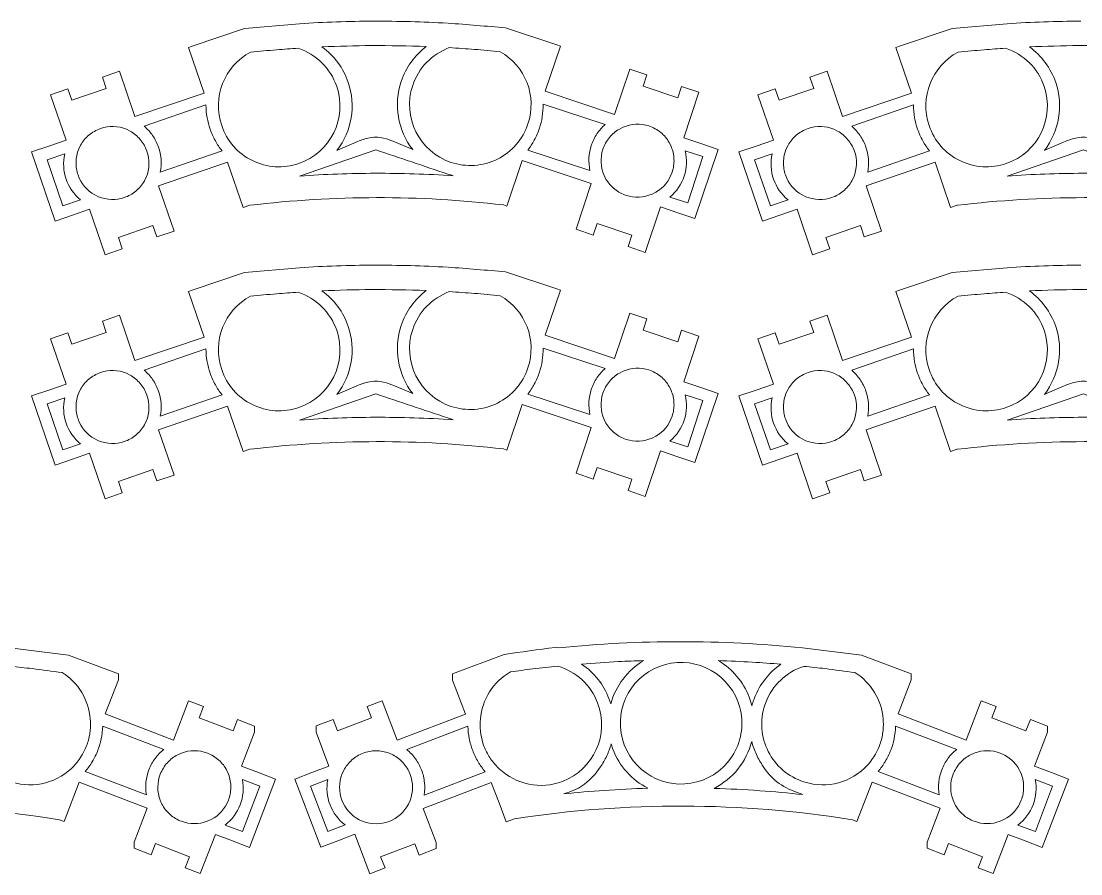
# Model space of a CAD drawing. Header units: millimetres. Extents: x 111 to 659, y 345 to 953.
# Drawn here: x 283.9 to 370.7, y 723.6 to 793.5 of the extents above; entities that cross this region are included whole.
import ezdxf

# ---------------------------------------------------------------- set-up
doc = ezdxf.new("R2010")
doc.units = ezdxf.units.MM
doc.header["$MEASUREMENT"] = 0
doc.layers.get('0').update_dxf_attribs({"linetype": 'CONTINUOUS', "lineweight": 0})

msp = doc.modelspace()

# ---------------------------------------------------------------- linework, layer by layer
for p, q in [((306.686, 793.251), (302.18, 792.862)), ((364.686, 793.251), (360.18, 792.862)), ((302.18, 792.862), (297.875, 791.407)), ((327.777, 791.517), (323.57, 792.912)), ((360.18, 792.862), (355.875, 791.407)), ((326.83, 787.707), (328.08, 791.416)), ((297.567, 791.303), (298.851, 787.566)), ((355.567, 791.303), (356.851, 787.566)), ((297.875, 790.407), (297.875, 790.407)), ((355.875, 790.407), (355.875, 790.407)), ((291.93, 789.359), (290.513, 788.869)), ((290.513, 788.869), (290.832, 787.933)), ((293.19, 785.634), (291.93, 789.359)), ((333.75, 789.533), (332.501, 785.802)), ((335.158, 789.068), (333.75, 789.533)), ((334.848, 788.119), (335.158, 789.068)), ((349.93, 789.359), (348.513, 788.869)), ((348.513, 788.869), (348.832, 787.933)), ((351.19, 785.634), (349.93, 789.359)), ((290.832, 787.933), (288.001, 786.968)), ((337.688, 787.168), (334.848, 788.119)), ((338.006, 788.115), (337.688, 787.168)), ((339.419, 787.638), (338.006, 788.115)), ((348.832, 787.933), (346.001, 786.968)), ((287.681, 787.906), (286.266, 787.427)), ((286.266, 787.427), (287.538, 783.698)), ((288.001, 786.968), (287.681, 787.906)), ((298.851, 787.566), (293.19, 785.634)), ((332.501, 785.802), (326.83, 787.707)), ((338.173, 783.898), (339.419, 787.638)), ((345.681, 787.906), (344.266, 787.427)), ((344.266, 787.427), (345.538, 783.698)), ((346.001, 786.968), (345.681, 787.906)), ((356.851, 787.566), (351.19, 785.634)), ((287.538, 783.698), (286.123, 783.22)), ((339.588, 783.431), (338.173, 783.898)), ((345.538, 783.698), (344.123, 783.22)), ((286.123, 783.22), (284.708, 782.733)), ((284.708, 782.733), (286.641, 777.071)), ((339.1, 777.279), (341.013, 782.95)), ((341.013, 782.95), (339.588, 783.431)), ((344.123, 783.22), (342.708, 782.733)), ((342.708, 782.733), (344.641, 777.071)), ((295.123, 779.971), (300.785, 781.903)), ((300.785, 781.903), (302.058, 778.177)), ((323.665, 778.304), (324.926, 782.033)), ((324.926, 782.033), (330.598, 780.14)), ((353.123, 779.971), (358.785, 781.903)), ((358.785, 781.903), (360.058, 778.177)), ((330.598, 780.14), (329.351, 776.4)), ((296.397, 776.245), (295.123, 779.971)), ((354.397, 776.245), (353.123, 779.971)), ((323.391, 778.394), (323.665, 778.304)), ((286.641, 777.071), (288.057, 777.56)), ((288.057, 777.56), (289.472, 778.038)), ((289.472, 778.038), (290.732, 774.31)), ((302.058, 778.177), (302.609, 778.363)), ((335.021, 774.499), (336.269, 778.227)), ((336.269, 778.227), (337.684, 777.757)), ((337.684, 777.757), (339.1, 777.279)), ((344.641, 777.071), (346.057, 777.56)), ((346.057, 777.56), (347.472, 778.038)), ((347.472, 778.038), (348.732, 774.31)), ((360.058, 778.177), (360.609, 778.363)), ((291.83, 775.736), (294.661, 776.704)), ((294.661, 776.704), (294.981, 775.766)), ((330.764, 775.922), (331.082, 776.87)), ((331.082, 776.87), (333.921, 775.919)), ((349.83, 775.736), (352.661, 776.704)), ((352.661, 776.704), (352.981, 775.766)), ((294.981, 775.766), (296.397, 776.245)), ((329.351, 776.4), (330.764, 775.922)), ((333.921, 775.919), (333.612, 774.975)), ((352.981, 775.766), (354.397, 776.245)), ((292.149, 774.801), (291.83, 775.736)), ((333.612, 774.975), (335.021, 774.499)), ((350.149, 774.801), (349.83, 775.736)), ((290.732, 774.31), (292.149, 774.801)), ((348.732, 774.31), (350.149, 774.801)), ((306.686, 773.251), (302.18, 772.862)), ((364.686, 773.251), (360.18, 772.862)), ((302.18, 772.862), (297.875, 771.407)), ((327.777, 771.517), (323.57, 772.912)), ((360.18, 772.862), (355.875, 771.407)), ((297.567, 771.303), (298.851, 767.566)), ((326.83, 767.707), (328.08, 771.416)), ((355.567, 771.303), (356.851, 767.566)), ((297.875, 770.407), (297.875, 770.407)), ((355.875, 770.407), (355.875, 770.407)), ((291.93, 769.359), (290.513, 768.869)), ((290.513, 768.869), (290.832, 767.933)), ((293.19, 765.634), (291.93, 769.359)), ((333.75, 769.533), (332.501, 765.802)), ((335.158, 769.068), (333.75, 769.533)), ((334.848, 768.119), (335.158, 769.068)), ((349.93, 769.359), (348.513, 768.869)), ((348.513, 768.869), (348.832, 767.933)), ((351.19, 765.634), (349.93, 769.359)), ((337.688, 767.168), (334.848, 768.119)), ((338.006, 768.115), (337.688, 767.168)), ((339.419, 767.638), (338.006, 768.115)), ((287.681, 767.906), (286.266, 767.427)), ((286.266, 767.427), (287.538, 763.698)), ((288.001, 766.968), (287.681, 767.906)), ((290.832, 767.933), (288.001, 766.968)), ((298.851, 767.566), (293.19, 765.634)), ((332.501, 765.802), (326.83, 767.707)), ((338.173, 763.898), (339.419, 767.638)), ((345.681, 767.906), (344.266, 767.427)), ((344.266, 767.427), (345.538, 763.698)), ((346.001, 766.968), (345.681, 767.906)), ((348.832, 767.933), (346.001, 766.968)), ((356.851, 767.566), (351.19, 765.634)), ((287.538, 763.698), (286.123, 763.22)), ((339.588, 763.431), (338.173, 763.898)), ((345.538, 763.698), (344.123, 763.22)), ((286.123, 763.22), (284.708, 762.733)), ((284.708, 762.733), (286.641, 757.071)), ((339.1, 757.279), (341.013, 762.95)), ((341.013, 762.95), (339.588, 763.431)), ((344.123, 763.22), (342.708, 762.733)), ((342.708, 762.733), (344.641, 757.071)), ((295.123, 759.971), (300.785, 761.903)), ((300.785, 761.903), (302.058, 758.177)), ((323.665, 758.304), (324.926, 762.033)), ((324.926, 762.033), (330.598, 760.14)), ((353.123, 759.971), (358.785, 761.903)), ((358.785, 761.903), (360.058, 758.177)), ((330.598, 760.14), (329.351, 756.4)), ((296.397, 756.245), (295.123, 759.971)), ((354.397, 756.245), (353.123, 759.971)), ((323.391, 758.394), (323.665, 758.304)), ((286.641, 757.071), (288.057, 757.56)), ((288.057, 757.56), (289.472, 758.038)), ((289.472, 758.038), (290.732, 754.31)), ((302.058, 758.177), (302.609, 758.363)), ((335.021, 754.499), (336.269, 758.227)), ((336.269, 758.227), (337.684, 757.757)), ((337.684, 757.757), (339.1, 757.279)), ((344.641, 757.071), (346.057, 757.56)), ((346.057, 757.56), (347.472, 758.038)), ((347.472, 758.038), (348.732, 754.31)), ((360.058, 758.177), (360.609, 758.363)), ((291.83, 755.736), (294.661, 756.704)), ((294.661, 756.704), (294.981, 755.766)), ((330.764, 755.922), (331.082, 756.87)), ((331.082, 756.87), (333.921, 755.919)), ((349.83, 755.736), (352.661, 756.704)), ((352.661, 756.704), (352.981, 755.766)), ((294.981, 755.766), (296.397, 756.245)), ((329.351, 756.4), (330.764, 755.922)), ((333.921, 755.919), (333.612, 754.975)), ((352.981, 755.766), (354.397, 756.245)), ((292.149, 754.801), (291.83, 755.736)), ((333.612, 754.975), (335.021, 754.499)), ((350.149, 754.801), (349.83, 755.736)), ((290.732, 754.31), (292.149, 754.801)), ((348.732, 754.31), (350.149, 754.801)), ((287.742, 741.5), (282.917, 742.097)), ((327.646, 742.119), (327.933, 742.097)), ((352.742, 741.5), (347.917, 742.097)), ((291.828, 739.964), (287.742, 741.5)), ((323.447, 741.548), (319.211, 739.945)), ((356.828, 739.964), (352.742, 741.5)), ((290.752, 736.674), (291.828, 739.464)), ((291.828, 739.964), (291.828, 739.464)), ((319.211, 739.445), (319.211, 739.945)), ((319.211, 739.445), (320.278, 736.643)), ((355.752, 736.674), (356.828, 739.464)), ((356.828, 739.964), (356.828, 739.464)), ((297.576, 737.757), (296.343, 734.53)), ((298.805, 737.284), (297.576, 737.757)), ((313.453, 737.747), (312.224, 737.284)), ((314.686, 734.519), (313.453, 737.747)), ((362.576, 737.757), (361.343, 734.53)), ((363.805, 737.284), (362.576, 737.757)), ((296.343, 734.53), (290.752, 736.674)), ((298.446, 736.355), (298.805, 737.284)), ((312.224, 737.284), (312.583, 736.347)), ((361.343, 734.53), (355.752, 736.674)), ((363.446, 736.355), (363.805, 737.284)), ((301.237, 735.289), (298.446, 736.355)), ((301.596, 736.217), (301.237, 735.289)), ((302.992, 735.677), (301.596, 736.217)), ((309.433, 736.217), (308.038, 735.689)), ((309.782, 735.289), (309.433, 736.217)), ((312.583, 736.347), (309.782, 735.289)), ((320.278, 736.643), (314.686, 734.519)), ((366.237, 735.289), (363.446, 736.355)), ((366.596, 736.217), (366.237, 735.289)), ((367.992, 735.677), (366.596, 736.217)), ((301.925, 732.387), (302.992, 735.177)), ((302.992, 735.177), (302.992, 735.677)), ((308.038, 735.689), (308.038, 735.189)), ((308.038, 735.189), (309.095, 732.387)), ((366.925, 732.387), (367.992, 735.177)), ((367.992, 735.177), (367.992, 735.677)), ((303.32, 731.858), (301.925, 732.387)), ((309.095, 732.387), (307.699, 731.858)), ((368.32, 731.858), (366.925, 732.387)), ((304.716, 731.321), (303.32, 731.858)), ((307.699, 731.858), (306.304, 731.332)), ((369.716, 731.321), (368.32, 731.858)), ((287.373, 727.863), (288.619, 731.082)), ((288.619, 731.082), (294.2, 728.938)), ((302.573, 725.728), (304.716, 731.321)), ((306.304, 731.332), (308.427, 725.74)), ((316.809, 728.93), (322.401, 731.051)), ((322.401, 731.051), (323.039, 729.388)), ((352.373, 727.863), (353.619, 731.082)), ((353.619, 731.082), (359.2, 728.938)), ((367.573, 725.728), (369.716, 731.321)), ((294.2, 728.938), (293.124, 726.159)), ((317.876, 726.139), (316.809, 728.93)), ((323.039, 729.388), (323.634, 727.823)), ((359.2, 728.938), (358.124, 726.159)), ((287.014, 727.999), (287.373, 727.863)), ((287.542, 728.3), (287.542, 728.3)), ((323.634, 727.823), (324.315, 728.081)), ((352.014, 727.999), (352.373, 727.863)), ((352.542, 728.3), (352.542, 728.3)), ((298.537, 723.579), (299.782, 726.795)), ((299.782, 726.795), (301.177, 726.269)), ((301.177, 726.269), (302.573, 725.728)), ((308.427, 725.74), (309.822, 726.269)), ((309.822, 726.269), (311.227, 726.806)), ((311.227, 726.806), (312.449, 723.567)), ((363.537, 723.579), (364.782, 726.795)), ((364.782, 726.795), (366.177, 726.269)), ((366.177, 726.269), (367.573, 725.728)), ((293.124, 725.659), (293.124, 726.159)), ((293.124, 725.659), (294.529, 725.119)), ((294.529, 725.119), (294.878, 726.047)), ((294.878, 726.047), (297.669, 724.97)), ((313.331, 724.97), (316.122, 726.036)), ((316.122, 726.036), (316.48, 725.099)), ((316.48, 725.099), (317.876, 725.639)), ((317.876, 726.139), (317.876, 725.639)), ((358.124, 725.659), (358.124, 726.159)), ((358.124, 725.659), (359.529, 725.119)), ((359.529, 725.119), (359.878, 726.047)), ((359.878, 726.047), (362.669, 724.97)), ((297.669, 724.97), (297.31, 724.044)), ((313.689, 724.044), (313.331, 724.97)), ((362.669, 724.97), (362.31, 724.044)), ((297.31, 724.044), (298.537, 723.579)), ((312.449, 723.567), (313.689, 724.044)), ((362.31, 724.044), (363.537, 723.579))]:
    msp.add_line(p, q)
at = {"linetype": 'Continuous'}
for p, q in [((297.875, 791.407), (297.567, 791.303)), ((327.777, 791.517), (328.08, 791.416)), ((328.08, 791.416), (328.08, 791.416)), ((355.875, 791.407), (355.567, 791.303)), ((327.777, 771.517), (328.08, 771.416)), ((297.875, 771.407), (297.567, 771.303)), ((328.08, 771.416), (328.08, 771.416)), ((355.875, 771.407), (355.567, 771.303))]:
    msp.add_line(p, q, dxfattribs=at)
for points in [[(315.009, 788.522, 0.249943), (315.956, 782.93), (314.473, 783.567, 0.040299), (313.569, 783.872, 0.061267), (312.945, 783.949, 0.063234), (312.288, 783.87, 0.040978), (311.323, 783.543, -0.000466), (309.781, 782.876, -0.020956), (309.746, 782.863, 0.251324), (310.673, 788.432, 0.155447), (308.52, 791.344, -0.011132), (312.579, 791.453, -0.01006), (317.072, 791.383, 0.150635), (315.009, 788.522)], [(373.009, 788.522, 0.249943), (373.956, 782.93), (372.473, 783.567, 0.040299), (371.569, 783.872, 0.061267), (370.945, 783.949, 0.063234), (370.288, 783.87, 0.040978), (369.323, 783.543, -0.000466), (367.781, 782.876, -0.020956), (367.746, 782.863, 0.251324), (368.673, 788.432, 0.155447), (366.52, 791.344, -0.011132), (370.579, 791.453, -0.01006), (375.072, 791.383, 0.150635), (373.009, 788.522)], [(309.726, 788.115, -0.414146), (306.616, 781.785, -0.415148), (300.297, 784.894, -0.36832), (302.669, 790.916, -0.004352), (304.805, 791.109, -0.005285), (306.566, 791.234, -0.23498), (309.726, 788.115)], [(315.956, 788.193, -0.11269), (317.096, 790.07, -0.111328), (318.956, 791.285, -0.005111), (321.035, 791.142, -0.005084), (323.122, 790.956, -0.360646), (325.404, 785.034, -0.414337), (319.095, 781.884, -0.414185), (315.956, 788.193)], [(367.726, 788.115, -0.414146), (364.616, 781.785, -0.415148), (358.297, 784.894, -0.36832), (360.669, 790.916, -0.004352), (362.805, 791.109, -0.005285), (364.566, 791.234, -0.23498), (367.726, 788.115)], [(295.118, 783.138, -0.132628), (295.261, 781.078), (300.324, 782.831, -0.041693), (299.78, 783.649, -0.038876), (299.345, 784.608, -0.042088), (299.105, 785.541, -0.03848), (299.01, 786.591), (293.947, 784.842, -0.066325), (294.635, 784.08, -0.064288), (295.118, 783.138)], [(330.598, 783.272, 0.132628), (330.487, 781.211), (325.398, 782.886, 0.041693), (325.929, 783.712, 0.038876), (326.35, 784.678, 0.042088), (326.575, 785.615, 0.03848), (326.654, 786.666), (331.743, 784.994, 0.066325), (331.067, 784.222, 0.064288), (330.598, 783.272)], [(353.118, 783.138, -0.132628), (353.261, 781.078), (358.324, 782.831, -0.041693), (357.78, 783.649, -0.038876), (357.345, 784.608, -0.042088), (357.105, 785.541, -0.03848), (357.01, 786.591), (351.947, 784.842, -0.066325), (352.635, 784.08, -0.064288), (353.118, 783.138)], [(290.371, 784.659, 0.088924), (289.406, 784.107, 0.092954), (288.731, 783.286), (288.581, 782.981, 0.087529), (288.357, 781.889, 0.092877), (288.522, 780.85, 0.186269), (289.885, 779.221), (290.2, 779.07, 0.18288), (292.322, 779.001, 0.092851), (293.248, 779.517, 0.088925), (293.961, 780.363), (294.111, 780.668, 0.184249), (294.17, 782.811, 0.087631), (293.618, 783.763, 0.090656), (292.797, 784.44), (292.493, 784.591, 0.184413), (290.371, 784.659)], [(335.322, 784.866, -0.088924), (336.295, 784.329, -0.092954), (336.983, 783.518), (337.137, 783.215, -0.087529), (337.378, 782.127, -0.092877), (337.229, 781.085, -0.186269), (335.89, 779.436), (335.578, 779.28, -0.18288), (333.458, 779.179, -0.092851), (332.523, 779.681, -0.088925), (331.797, 780.516), (331.643, 780.819, -0.184249), (331.551, 782.96, -0.087631), (332.089, 783.92, -0.090656), (332.899, 784.61), (333.201, 784.765, -0.184413), (335.322, 784.866)], [(348.371, 784.659, 0.088924), (347.406, 784.107, 0.092954), (346.731, 783.286), (346.581, 782.981, 0.087529), (346.357, 781.889, 0.092877), (346.522, 780.85, 0.186269), (347.885, 779.221), (348.2, 779.07, 0.18288), (350.322, 779.001, 0.092851), (351.248, 779.517, 0.088925), (351.961, 780.363), (352.111, 780.668, 0.184249), (352.17, 782.811, 0.087631), (351.618, 783.763, 0.090656), (350.797, 784.44), (350.493, 784.591, 0.184413), (348.371, 784.659)], [(319.265, 780.79, 0.016629), (312.898, 780.986, 0.017038), (306.686, 780.759), (312.945, 782.902, 0.000592), (318.825, 780.929, 0.007952), (319.265, 780.79)], [(338.506, 778.572), (337.047, 779.04, 0.285719), (338.293, 782.831), (339.743, 782.354), (338.506, 778.572)], [(377.265, 780.79, 0.016629), (370.898, 780.986, 0.017038), (364.686, 780.759), (370.945, 782.902, 0.000592), (376.825, 780.929, 0.007952), (377.265, 780.79)], [(287.283, 778.317), (288.735, 778.808, -0.285719), (287.431, 782.579), (285.989, 782.08), (287.283, 778.317)], [(345.283, 778.317), (346.735, 778.808, -0.285719), (345.431, 782.579), (343.989, 782.08), (345.283, 778.317)], [(315.009, 768.522, 0.249943), (315.956, 762.93), (314.473, 763.567, 0.040299), (313.569, 763.872, 0.061267), (312.945, 763.949, 0.063234), (312.288, 763.87, 0.040978), (311.323, 763.543, -0.000466), (309.781, 762.876, -0.020956), (309.746, 762.863, 0.251324), (310.673, 768.432, 0.155447), (308.52, 771.344, -0.011132), (312.579, 771.453, -0.01006), (317.072, 771.383, 0.150635), (315.009, 768.522)], [(373.009, 768.522, 0.249943), (373.956, 762.93), (372.473, 763.567, 0.040299), (371.569, 763.872, 0.061267), (370.945, 763.949, 0.063234), (370.288, 763.87, 0.040978), (369.323, 763.543, -0.000466), (367.781, 762.876, -0.020956), (367.746, 762.863, 0.251324), (368.673, 768.432, 0.155447), (366.52, 771.344, -0.011132), (370.579, 771.453, -0.01006), (375.072, 771.383, 0.150635), (373.009, 768.522)], [(309.726, 768.115, -0.414146), (306.616, 761.785, -0.415148), (300.297, 764.894, -0.36832), (302.669, 770.916, -0.004352), (304.805, 771.109, -0.005285), (306.566, 771.234, -0.23498), (309.726, 768.115)], [(315.956, 768.193, -0.11269), (317.096, 770.07, -0.111328), (318.956, 771.285, -0.005111), (321.035, 771.142, -0.005084), (323.122, 770.956, -0.360646), (325.404, 765.034, -0.414337), (319.095, 761.884, -0.414185), (315.956, 768.193)], [(367.726, 768.115, -0.414146), (364.616, 761.785, -0.415148), (358.297, 764.894, -0.36832), (360.669, 770.916, -0.004352), (362.805, 771.109, -0.005285), (364.566, 771.234, -0.23498), (367.726, 768.115)], [(295.118, 763.138, -0.132628), (295.261, 761.078), (300.324, 762.831, -0.041693), (299.78, 763.649, -0.038876), (299.345, 764.608, -0.042088), (299.105, 765.541, -0.03848), (299.01, 766.591), (293.947, 764.842, -0.066325), (294.635, 764.08, -0.064288), (295.118, 763.138)], [(330.598, 763.272, 0.132628), (330.487, 761.211), (325.398, 762.886, 0.041693), (325.929, 763.712, 0.038876), (326.35, 764.678, 0.042088), (326.575, 765.615, 0.03848), (326.654, 766.666), (331.743, 764.994, 0.066325), (331.067, 764.222, 0.064288), (330.598, 763.272)], [(353.118, 763.138, -0.132628), (353.261, 761.078), (358.324, 762.831, -0.041693), (357.78, 763.649, -0.038876), (357.345, 764.608, -0.042088), (357.105, 765.541, -0.03848), (357.01, 766.591), (351.947, 764.842, -0.066325), (352.635, 764.08, -0.064288), (353.118, 763.138)], [(290.371, 764.659, 0.088924), (289.406, 764.107, 0.092954), (288.731, 763.286), (288.581, 762.981, 0.087529), (288.357, 761.889, 0.092877), (288.522, 760.85, 0.186269), (289.885, 759.221), (290.2, 759.07, 0.18288), (292.322, 759.001, 0.092851), (293.248, 759.517, 0.088925), (293.961, 760.363), (294.111, 760.668, 0.184249), (294.17, 762.811, 0.087631), (293.618, 763.763, 0.090656), (292.797, 764.44), (292.493, 764.591, 0.184413), (290.371, 764.659)], [(335.322, 764.866, -0.088924), (336.295, 764.329, -0.092954), (336.983, 763.518), (337.137, 763.215, -0.087529), (337.378, 762.127, -0.092877), (337.229, 761.085, -0.186269), (335.89, 759.436), (335.578, 759.28, -0.18288), (333.458, 759.179, -0.092851), (332.523, 759.681, -0.088925), (331.797, 760.516), (331.643, 760.819, -0.184249), (331.551, 762.96, -0.087631), (332.089, 763.92, -0.090656), (332.899, 764.61), (333.201, 764.765, -0.184413), (335.322, 764.866)], [(348.371, 764.659, 0.088924), (347.406, 764.107, 0.092954), (346.731, 763.286), (346.581, 762.981, 0.087529), (346.357, 761.889, 0.092877), (346.522, 760.85, 0.186269), (347.885, 759.221), (348.2, 759.07, 0.18288), (350.322, 759.001, 0.092851), (351.248, 759.517, 0.088925), (351.961, 760.363), (352.111, 760.668, 0.184249), (352.17, 762.811, 0.087631), (351.618, 763.763, 0.090656), (350.797, 764.44), (350.493, 764.591, 0.184413), (348.371, 764.659)], [(319.265, 760.79, 0.016629), (312.898, 760.986, 0.017038), (306.686, 760.759), (312.945, 762.902, 0.000592), (318.825, 760.929, 0.007952), (319.265, 760.79)], [(338.506, 758.572), (337.047, 759.04, 0.285719), (338.293, 762.831), (339.743, 762.354), (338.506, 758.572)], [(377.265, 760.79, 0.016629), (370.898, 760.986, 0.017038), (364.686, 760.759), (370.945, 762.902, 0.000592), (376.825, 760.929, 0.007952), (377.265, 760.79)], [(287.283, 758.317), (288.735, 758.808, -0.285719), (287.431, 762.579), (285.989, 762.08), (287.283, 758.317)], [(345.283, 758.317), (346.735, 758.808, -0.285719), (345.431, 762.579), (343.989, 762.08), (345.283, 758.317)], [(332.049, 737.928, 0.077823), (331.158, 739.506, 0.076395), (329.807, 740.761, -0.005371), (332.827, 740.959, -0.007873), (334.89, 741.04, 0.194251), (332.199, 737.501), (332.049, 737.928)], [(343.98, 737.979, 0.013291), (343.838, 737.577, 0.02236), (343.771, 737.332, 0.004326), (343.607, 737.878, 0.014539), (343.552, 738.038, 0.16748), (341.03, 741.04, -0.00559), (343.791, 740.914, -0.006552), (346.143, 740.75, 0.076515), (344.869, 739.55, 0.074146), (343.98, 737.979)], [(289.526, 736.266), (289.536, 736.066, -0.054425), (289.487, 735.051, -0.053487), (289.217, 734.052, -0.100953), (288.12, 732.347), (287.981, 732.207, -0.287067), (282.778, 731.191, -0.415558), (279.907, 737.619, -0.226917), (283.017, 740.57, -0.007068), (284.764, 740.384, -0.005027), (287.213, 740.064, -0.236584), (289.526, 736.266)], [(328.232, 731.141, -0.287831), (323.049, 732.179), (322.909, 732.317, -0.052854), (322.278, 733.1, -0.050815), (321.803, 734.032, -0.102063), (321.484, 736.035), (321.504, 736.235, -0.24494), (323.976, 740.123, -0.00509), (325.803, 740.358, -0.004547), (327.853, 740.581, -0.236269), (331.122, 737.571, -0.414028), (328.232, 731.141)], [(342.615, 737.681, -0.415192), (339.734, 731.25, -0.413691), (333.305, 734.131, -0.413162), (336.186, 740.57, -0.414145), (342.615, 737.681)], [(354.526, 736.266), (354.536, 736.066, -0.054425), (354.487, 735.051, -0.053487), (354.217, 734.052, -0.100953), (353.12, 732.347), (352.981, 732.207, -0.287067), (347.778, 731.191, -0.415558), (344.907, 737.619, -0.226917), (348.017, 740.57, -0.007068), (349.764, 740.384, -0.005027), (352.213, 740.064, -0.236584), (354.526, 736.266)], [(294.33, 732.097, 0.132628), (294.121, 730.044), (289.117, 731.959, 0.041693), (289.687, 732.759, 0.038876), (290.154, 733.703, 0.042088), (290.423, 734.629, 0.03848), (290.552, 735.675), (295.556, 733.762, 0.066325), (294.843, 733.023, 0.064288), (294.33, 732.097)], [(316.68, 732.077, 0.06475), (316.181, 733.003, 0.065968), (315.473, 733.754), (320.487, 735.656, 0.044697), (320.591, 734.665, 0.043134), (320.876, 733.672, 0.041118), (321.322, 732.749, 0.041962), (321.903, 731.928), (316.889, 730.024, 0.069681), (316.927, 731.037, 0.065961), (316.68, 732.077)], [(359.33, 732.097, 0.132628), (359.121, 730.044), (354.117, 731.959, 0.041693), (354.687, 732.759, 0.038876), (355.154, 733.703, 0.042088), (355.423, 734.629, 0.03848), (355.552, 735.675), (360.556, 733.762, 0.066325), (359.843, 733.023, 0.064288), (359.33, 732.097)], [(328.341, 730.114), (328.59, 730.215, 0.100766), (330.053, 730.928, 0.086609), (331.331, 732.317, 0.043118), (331.864, 733.23, 0.043491), (332.229, 734.213), (332.368, 733.782, 0.186024), (335.239, 730.584, 0.009334), (331.654, 730.407, 0.010074), (328.341, 730.114)], [(344.698, 732.367, 0.091045), (345.823, 731.112, 0.084168), (347.429, 730.255), (347.937, 730.055, 0.010209), (344.405, 730.379, 0.009685), (340.671, 730.572, 0.106995), (342.615, 732.153, 0.105702), (343.751, 734.421, 0.045155), (344.136, 733.339, 0.046146), (344.698, 732.367)], [(299.124, 733.464, -0.088924), (300.07, 732.881, -0.092954), (300.719, 732.038), (300.859, 731.729, -0.087529), (301.047, 730.629, -0.092877), (300.849, 729.596, -0.186269), (299.433, 728.013), (299.114, 727.872, -0.18288), (296.991, 727.872, -0.092851), (296.082, 728.418, -0.088925), (295.397, 729.287), (295.257, 729.596, -0.184249), (295.267, 731.74, -0.087631), (295.85, 732.673, -0.090656), (296.692, 733.324), (297.001, 733.464, -0.184413), (299.124, 733.464)], [(314.018, 727.864, -0.182868), (311.885, 727.864), (311.576, 728.001, -0.184268), (310.161, 729.596, -0.182216), (310.161, 731.729), (310.301, 732.038, -0.090804), (310.975, 732.9, -0.092576), (311.895, 733.453, -0.093671), (312.94, 733.65, -0.089911), (314.028, 733.453), (314.337, 733.315, -0.091831), (315.178, 732.66, -0.08886), (315.753, 731.72, -0.181041), (315.753, 729.588), (315.613, 729.287, -0.181394), (314.018, 727.864)], [(364.124, 733.464, -0.088924), (365.07, 732.881, -0.092954), (365.719, 732.038), (365.859, 731.729, -0.087529), (366.047, 730.629, -0.092877), (365.849, 729.596, -0.186269), (364.433, 728.013), (364.114, 727.872, -0.18288), (361.991, 727.872, -0.092851), (361.082, 728.418, -0.088925), (360.397, 729.287), (360.257, 729.596, -0.184249), (360.267, 731.74, -0.087631), (360.85, 732.673, -0.090656), (361.692, 733.324), (362.001, 733.464, -0.184413), (364.124, 733.464)], [(302.005, 727.025), (300.57, 727.563, 0.285719), (301.995, 731.29), (303.42, 730.744), (302.005, 727.025)], [(308.989, 727.034), (310.424, 727.571, -0.285719), (308.999, 731.298), (307.574, 730.753), (308.989, 727.034)], [(367.005, 727.025), (365.57, 727.563, 0.285719), (366.995, 731.29), (368.42, 730.744), (367.005, 727.025)]]:
    msp.add_lwpolyline(points, format="xyb", close=True)
for centre, radius, start, end in [((313.064, 693.492), 99.962, 90.19019, 93.65816), ((313.067, 692.6), 100.854, 86.73753, 90.19014), ((225.287, -384.119), 1181.127, 85.226802, 85.455985), ((371.064, 693.492), 99.962, 90.19019, 93.65816), ((313.131, 690.53), 88.461, 83.33954, 96.83107), ((371.131, 690.53), 88.461, 83.33954, 96.83107), ((313.064, 673.492), 99.962, 90.19019, 93.65816), ((313.067, 672.6), 100.854, 86.73753, 90.19014), ((225.287, -404.119), 1181.127, 85.226802, 85.455985), ((371.064, 673.492), 99.962, 90.19019, 93.65816), ((313.131, 670.53), 88.461, 83.33954, 96.83107), ((371.131, 670.53), 88.461, 83.33954, 96.83107), ((346.875, 584.881), 158.409, 96.97234, 98.50486), ((337.874, 642.346), 100.245, 90.00003, 95.69108), ((337.874, 640.263), 102.328, 84.36718, 90.00006), ((272.904, 639.791), 89.329, 80.91209, 98.75043), ((337.904, 639.791), 89.329, 80.91209, 98.75043)]:
    msp.add_arc(centre, radius, start, end)

doc.saveas('drawing.dxf')
